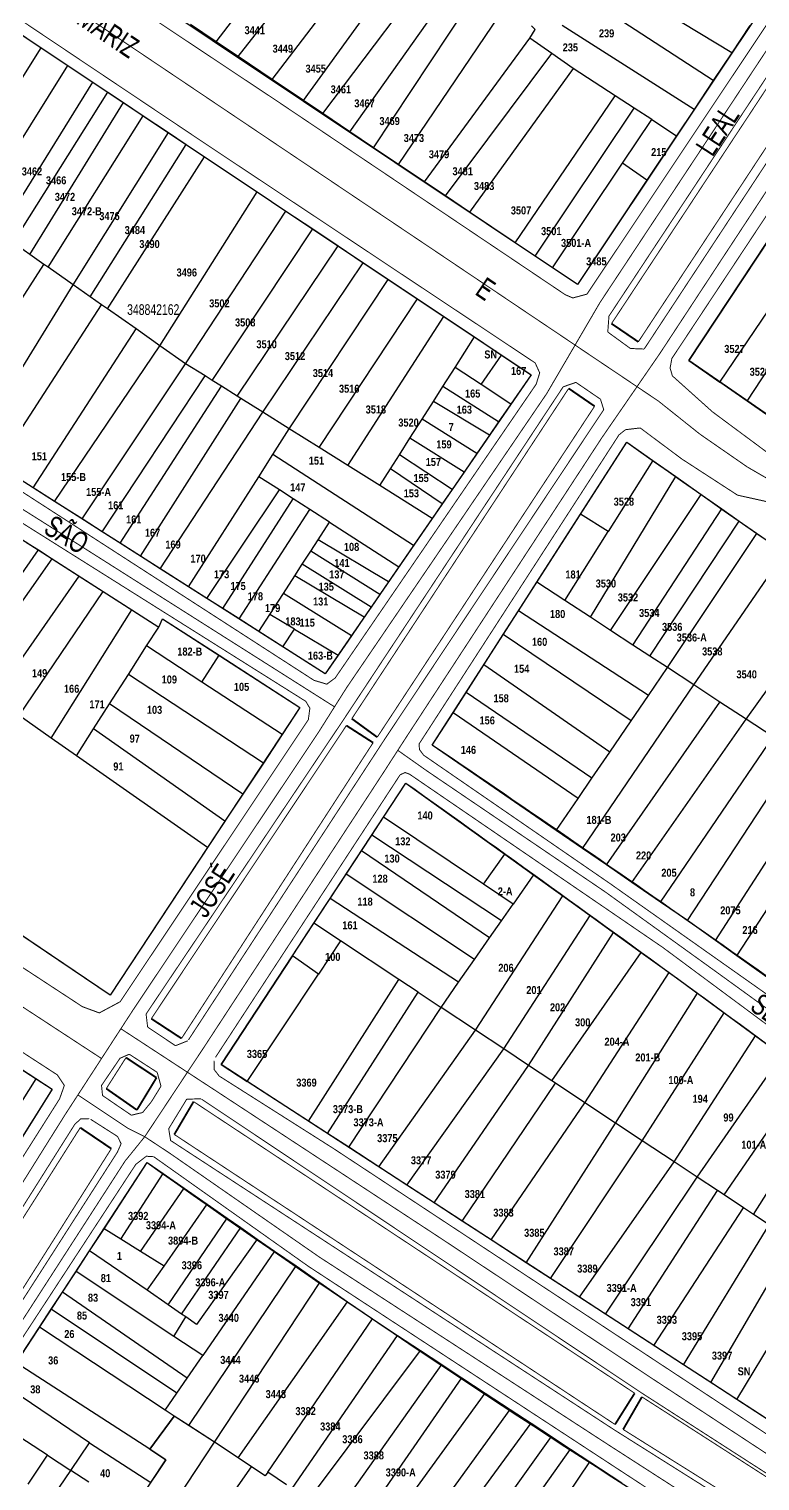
# Model space of a CAD drawing. Extents: x 203136 to 205923, y 4839890 to 4842982.
# Drawn here: x 204999.4 to 205136.4, y 4840427.4 to 4840699.6 of the extents above; entities that cross this region are included whole.
import ezdxf
from ezdxf.enums import TextEntityAlignment as Align

# ---------------------------------------------------------------- set-up
doc = ezdxf.new("R2010")
doc.units = 0
doc.header["$LTSCALE"] = 1.5
doc.header["$MEASUREMENT"] = 0
doc.linetypes.add('TRACO_13', pattern=[8, 5, -1, 1, -1])
doc.linetypes.add('TRACO_25', pattern=[8, 3, -1, 1, -1, 1, -1])
for name, color, linetype in [('CD_MALHA_LOTES', 40, 'CONTINUOUS'), ('CD_TXT_QUADRA', 7, 'CONTINUOUS'), ('HD-CANAIS', 7, 'CONTINUOUS'), ('RU-QUADRAS', 210, 'CONTINUOUS'), ('SV-EIXO-RUA-N-PAV', 6, 'CONTINUOUS'), ('SV-EIXO-RUA-PAV', 20, 'CONTINUOUS'), ('SV-PONTE-BUEIRO', 249, 'CONTINUOUS'), ('SV-RUA-NAO-PAV-S-GUIA-C-GUIA', 7, 'CONTINUOUS'), ('SV-RUA-PAVIM-S-GUIA-C-GUIA', 7, 'CONTINUOUS'), ('SV-TXT-RUA-PAV-S-GUIA-C-GUIA', 7, 'CONTINUOUS'), ('Th_NmrPort', 1, 'CONTINUOUS')]:
    doc.layers.add(name, color=color, linetype=linetype)
doc.styles.add('ARIAL', font='ARIAL.TTF')
doc.styles.get("Standard").update_dxf_attribs({"font": 'swisscbo.ttf'})

msp = doc.modelspace()

# ---------------------------------------------------------------- linework, layer by layer
at = {"layer": 'CD_MALHA_LOTES', "linetype": 'Continuous', "flags": 128}
for points in [[(205034.46, 4840697.17), (205058.34, 4840728.51)], [(205038.55, 4840694.42), (205062.83, 4840725.37)], [(205044.93, 4840690.13), (205068.68, 4840721.27)], [(205050.8, 4840686.19), (205073.65, 4840717.79)], [(205054.44, 4840683.75), (205077.89, 4840714.83)], [(205059.5, 4840680.34), (205081.94, 4840711.99)], [(205063.96, 4840677.35), (205085.29, 4840709.64)], [(205131.08, 4840695.11), (205106.51, 4840710.08)], [(205068.6, 4840674.23), (205090.23, 4840706.19)], [(205127.63, 4840689.93), (205103.38, 4840705.79)], [(204996.43, 4840699.57), (205001.64, 4840696.09)], [(205034.46, 4840697.17), (205029.62, 4840700.42)], [(205093.22, 4840697.86), (205094.23, 4840699.48)], [(205094.23, 4840699.48), (205093.54, 4840700.17)], [(205124.03, 4840684.52), (205099.32, 4840700.23)], [(205134.49, 4840700.23), (205131.08, 4840695.11)], [(204982.07, 4840664.91), (205001.64, 4840696.09)], [(205001.64, 4840696.09), (205006.62, 4840692.77)], [(205038.55, 4840694.42), (205034.46, 4840697.17)], [(205073.52, 4840670.93), (205093.22, 4840697.86)], [(205097.37, 4840694.98), (205093.22, 4840697.86)], [(205044.93, 4840690.13), (205038.55, 4840694.42)], [(205077.4, 4840668.32), (205097.37, 4840694.98)], [(205101.34, 4840692.22), (205097.37, 4840694.98)], [(205131.08, 4840695.11), (205127.63, 4840689.93)], [(204989.05, 4840664.68), (205006.62, 4840692.77)], [(205006.62, 4840692.77), (205011.33, 4840689.62)], [(205050.8, 4840686.19), (205044.93, 4840690.13)], [(205101.34, 4840692.22), (205081.95, 4840665.26)], [(205109.23, 4840687.09), (205101.34, 4840692.22)], [(204993.77, 4840661.37), (205011.33, 4840689.62)], [(204996.38, 4840659.53), (205014.11, 4840687.77)], [(205011.33, 4840689.62), (205014.11, 4840687.77)], [(205014.11, 4840687.77), (205017.07, 4840685.8)], [(205127.63, 4840689.93), (205124.03, 4840684.52)], [(204999.52, 4840657.33), (205017.07, 4840685.8)], [(205017.07, 4840685.8), (205020.76, 4840683.33)], [(205054.44, 4840683.75), (205050.8, 4840686.19)], [(205090.5, 4840659.52), (205109.23, 4840687.09)], [(205094.25, 4840657), (205112.77, 4840684.79)], [(205112.77, 4840684.79), (205109.23, 4840687.09)], [(205116.09, 4840682.63), (205112.77, 4840684.79)], [(205002.92, 4840654.95), (205020.76, 4840683.33)], [(205020.76, 4840683.33), (205025.48, 4840680.18)], [(205059.5, 4840680.34), (205054.44, 4840683.75)], [(205110.61, 4840674.43), (205116.09, 4840682.63)], [(205116.09, 4840682.63), (205120.75, 4840679.6)], [(205124.03, 4840684.52), (205120.75, 4840679.6)], [(205007.66, 4840651.61), (205025.48, 4840680.18)], [(205025.48, 4840680.18), (205028.8, 4840677.96)], [(205063.96, 4840677.35), (205059.5, 4840680.34)], [(205120.75, 4840679.6), (205115.18, 4840671.24)], [(205010.83, 4840649.39), (205028.8, 4840677.96)], [(205028.8, 4840677.96), (205032.28, 4840675.64)], [(205068.6, 4840674.23), (205063.96, 4840677.35)], [(205014.06, 4840647.12), (205032.28, 4840675.64)], [(205032.28, 4840675.64), (205042.14, 4840669.06)], [(205073.52, 4840670.93), (205068.6, 4840674.23)], [(205097.48, 4840654.83), (205110.61, 4840674.43)], [(205115.18, 4840671.24), (205110.61, 4840674.43)], [(205115.18, 4840671.24), (205102.15, 4840651.69)], [(205023.88, 4840640.22), (205042.14, 4840669.06)], [(205042.14, 4840669.06), (205047.49, 4840665.48)], [(205077.4, 4840668.32), (205073.52, 4840670.93)], [(205081.95, 4840665.26), (205077.4, 4840668.32)], [(205028.69, 4840636.84), (205047.49, 4840665.48)], [(205047.49, 4840665.48), (205052.53, 4840662.13)], [(205090.5, 4840659.52), (205081.95, 4840665.26)], [(205140.85, 4840664.42), (205123.05, 4840637.48)], [(205033.7, 4840633.7), (205052.53, 4840662.13)], [(205052.53, 4840662.13), (205057.29, 4840658.94)], [(205128.87, 4840633.4), (205147.07, 4840660.31)], [(204999.52, 4840657.33), (204997.41, 4840658.81)], [(205038.37, 4840630.77), (205057.29, 4840658.94)], [(205057.29, 4840658.94), (205062.02, 4840655.79)], [(205094.25, 4840657), (205090.5, 4840659.52)], [(204982.46, 4840624.84), (205002.15, 4840655.48)], [(205002.15, 4840655.48), (204999.52, 4840657.33)], [(205002.92, 4840654.95), (205002.15, 4840655.48)], [(205007.66, 4840651.61), (205002.92, 4840654.95)], [(205043.19, 4840627.75), (205062.02, 4840655.79)], [(205062.02, 4840655.79), (205066.71, 4840652.66)], [(205097.48, 4840654.83), (205094.25, 4840657)], [(205102.15, 4840651.69), (205097.48, 4840654.83)], [(205133.96, 4840629.84), (205151.89, 4840657.13)], [(205048.15, 4840624.64), (205066.71, 4840652.66)], [(205066.71, 4840652.66), (205072.17, 4840649.01)], [(204988.69, 4840620.87), (205007.66, 4840651.61)], [(205010.83, 4840649.39), (205007.66, 4840651.61)], [(205012.92, 4840647.92), (205010.83, 4840649.39)], [(204993.45, 4840617.84), (205012.92, 4840647.92)], [(205014.06, 4840647.12), (205012.92, 4840647.92)], [(205019.42, 4840643.36), (205014.06, 4840647.12)], [(205053.75, 4840621.13), (205072.17, 4840649.01)], [(205072.17, 4840649.01), (205077.1, 4840645.72)], [(205059.14, 4840617.75), (205077.1, 4840645.72)], [(205077.1, 4840645.72), (205082.84, 4840641.89)], [(205000.15, 4840613.58), (205019.42, 4840643.36)], [(205023.88, 4840640.22), (205019.42, 4840643.36)], [(205079.21, 4840636.16), (205082.84, 4840641.89)], [(205082.84, 4840641.89), (205087.95, 4840638.48)], [(205004.13, 4840611.04), (205023.88, 4840640.22)], [(205028.69, 4840636.84), (205023.88, 4840640.22)], [(205084.1, 4840632.95), (205087.95, 4840638.48)], [(205087.95, 4840638.48), (205093.47, 4840634.79)], [(205009.31, 4840607.74), (205028.69, 4840636.84)], [(205032.35, 4840634.55), (205028.69, 4840636.84)], [(205076.93, 4840632.58), (205079.21, 4840636.16)], [(205084.1, 4840632.95), (205079.21, 4840636.16)], [(205123.05, 4840637.48), (205128.87, 4840633.4)], [(205013.09, 4840605.34), (205032.35, 4840634.55)], [(205033.7, 4840633.7), (205032.35, 4840634.55)], [(205035.43, 4840632.62), (205033.7, 4840633.7)], [(205089.69, 4840629.29), (205084.1, 4840632.95)], [(205093.47, 4840634.79), (205089.69, 4840629.29)], [(205133.96, 4840629.84), (205128.87, 4840633.4)], [(205016.45, 4840603.2), (205035.43, 4840632.62)], [(205020.24, 4840600.79), (205039.06, 4840630.34)], [(205038.37, 4840630.77), (205035.43, 4840632.62)], [(205039.06, 4840630.34), (205038.37, 4840630.77)], [(205043.19, 4840627.75), (205039.06, 4840630.34)], [(205075.15, 4840629.79), (205076.93, 4840632.58)], [(205087.39, 4840625.96), (205076.93, 4840632.58)], [(205023.95, 4840598.42), (205043.19, 4840627.75)], [(205048.15, 4840624.64), (205043.19, 4840627.75)], [(205073.05, 4840626.47), (205075.15, 4840629.79)], [(205085.65, 4840623.43), (205075.15, 4840629.79)], [(205089.69, 4840629.29), (205087.39, 4840625.96)], [(205139.73, 4840625.85), (205133.96, 4840629.84)], [(205070.76, 4840622.88), (205073.05, 4840626.47)], [(205083.29, 4840620), (205073.05, 4840626.47)], [(205087.39, 4840625.96), (205085.65, 4840623.43)], [(205045.07, 4840619.81), (205048.15, 4840624.64)], [(205053.75, 4840621.13), (205048.15, 4840624.64)], [(205068.78, 4840619.75), (205070.76, 4840622.88)], [(205080.91, 4840616.54), (205070.76, 4840622.88)], [(205085.65, 4840623.43), (205083.29, 4840620)], [(205102.75, 4840608.62), (205111.43, 4840622.14)], [(205111.43, 4840622.14), (205116.3, 4840618.72)], [(205042.43, 4840615.66), (205045.07, 4840619.81)], [(205071.42, 4840602.74), (205045.07, 4840619.81)], [(205059.14, 4840617.75), (205053.75, 4840621.13)], [(205067.14, 4840617.17), (205068.78, 4840619.75)], [(205078.66, 4840613.26), (205068.78, 4840619.75)], [(205083.29, 4840620), (205080.91, 4840616.54)], [(205000.15, 4840613.58), (204993.45, 4840617.84)], [(205065.12, 4840614), (205059.14, 4840617.75)], [(205065.12, 4840614), (205067.14, 4840617.17)], [(205076.82, 4840610.58), (205067.14, 4840617.17)], [(205116.3, 4840618.72), (205107.93, 4840605.42)], [(205116.3, 4840618.72), (205120.58, 4840615.71)], [(205029.28, 4840595.03), (205042.43, 4840615.66)], [(205046.29, 4840613.18), (205042.43, 4840615.66)], [(205074.93, 4840607.85), (205065.12, 4840614)], [(205080.91, 4840616.54), (205078.66, 4840613.26)], [(205104.61, 4840589.32), (205120.58, 4840615.71)], [(205120.58, 4840615.71), (205125.37, 4840612.34)], [(205004.13, 4840611.04), (205000.15, 4840613.58)], [(205032.69, 4840592.86), (205046.29, 4840613.18)], [(205035.66, 4840590.97), (205048.88, 4840611.51)], [(205048.88, 4840611.51), (205046.29, 4840613.18)], [(205052.01, 4840609.5), (205048.88, 4840611.51)], [(205078.66, 4840613.26), (205076.82, 4840610.58)], [(205108.37, 4840586.85), (205125.37, 4840612.34)], [(205125.37, 4840612.34), (205129.23, 4840609.63)], [(205009.31, 4840607.74), (205004.13, 4840611.04)], [(205038.72, 4840589.02), (205052.01, 4840609.5)], [(205055.68, 4840607.14), (205052.01, 4840609.5)], [(205076.82, 4840610.58), (205074.93, 4840607.85)], [(205094.58, 4840595.89), (205102.75, 4840608.62)], [(205107.93, 4840605.42), (205102.75, 4840608.62)], [(205112.56, 4840584.11), (205129.23, 4840609.63)], [(205129.23, 4840609.63), (205132.51, 4840607.33)], [(205013.09, 4840605.34), (205009.31, 4840607.74)], [(205053.56, 4840603.86), (205055.68, 4840607.14)], [(205055.68, 4840607.14), (205068.7, 4840598.79)], [(205074.93, 4840607.85), (205071.42, 4840602.74)], [(205115.72, 4840582.04), (205132.51, 4840607.33)], [(205132.51, 4840607.33), (205135.78, 4840605.03)], [(204998.88, 4840603.36), (205001.11, 4840601.93)], [(205016.45, 4840603.2), (205013.09, 4840605.34)], [(205020.24, 4840600.79), (205016.45, 4840603.2)], [(205052.17, 4840601.7), (205053.56, 4840603.86)], [(205066.73, 4840595.93), (205053.56, 4840603.86)], [(205099.78, 4840592.48), (205107.93, 4840605.42)], [(205119.03, 4840579.87), (205135.78, 4840605.03)], [(205135.78, 4840605.03), (205141.07, 4840601.43)], [(204983.72, 4840576.98), (205001.11, 4840601.93)], [(204986.19, 4840575.39), (205003.69, 4840600.28)], [(205001.11, 4840601.93), (205003.69, 4840600.28)], [(205003.69, 4840600.28), (205008.74, 4840597.05)], [(205023.95, 4840598.42), (205020.24, 4840600.79)], [(205050.59, 4840599.25), (205052.17, 4840601.7)], [(205065.1, 4840593.56), (205052.17, 4840601.7)], [(205071.42, 4840602.74), (205068.7, 4840598.79)], [(205123.96, 4840576.65), (205141.07, 4840601.43)], [(205029.28, 4840595.03), (205023.95, 4840598.42)], [(205049.21, 4840597.1), (205050.59, 4840599.25)], [(205063.48, 4840591.2), (205050.59, 4840599.25)], [(205068.7, 4840598.79), (205066.73, 4840595.93)], [(204992.81, 4840574.22), (205008.74, 4840597.05)], [(205008.74, 4840597.05), (205013.24, 4840594.16)], [(205032.69, 4840592.86), (205029.28, 4840595.03)], [(205047.05, 4840593.75), (205049.21, 4840597.1)], [(205062.18, 4840589.32), (205049.21, 4840597.1)], [(205066.73, 4840595.93), (205065.1, 4840593.56)], [(205091.14, 4840590.53), (205094.58, 4840595.89)], [(205099.78, 4840592.48), (205094.58, 4840595.89)], [(204997.48, 4840570.93), (205013.24, 4840594.16)], [(205013.24, 4840594.16), (205018.64, 4840590.7)], [(205035.66, 4840590.97), (205032.69, 4840592.86)], [(205044.51, 4840589.82), (205047.05, 4840593.75)], [(205059.78, 4840585.83), (205047.05, 4840593.75)], [(205065.1, 4840593.56), (205063.48, 4840591.2)], [(205104.61, 4840589.32), (205099.78, 4840592.48)], [(205133.81, 4840570.2), (205151.23, 4840594.5)], [(205003.5, 4840566.63), (205018.64, 4840590.7)], [(205018.64, 4840590.7), (205023.66, 4840587.49)], [(205038.72, 4840589.02), (205035.66, 4840590.97)], [(205042.46, 4840586.64), (205044.51, 4840589.82)], [(205049.1, 4840587.1), (205044.51, 4840589.82)], [(205063.48, 4840591.2), (205062.18, 4840589.32)], [(205088.27, 4840586.07), (205091.14, 4840590.53)], [(205115.48, 4840574.67), (205091.14, 4840590.53)], [(205021.4, 4840583.95), (205023.66, 4840587.49)], [(205023.66, 4840587.49), (205024.37, 4840589.04)], [(205024.37, 4840589.04), (205034.98, 4840582.18)], [(205042.46, 4840586.64), (205038.72, 4840589.02)], [(205046.94, 4840583.79), (205049.1, 4840587.1)], [(205049.1, 4840587.1), (205057.31, 4840582.24)], [(205062.18, 4840589.32), (205059.78, 4840585.83)], [(205108.37, 4840586.85), (205104.61, 4840589.32)], [(205112.56, 4840584.11), (205108.37, 4840586.85)], [(205017.98, 4840578.6), (205021.4, 4840583.95)], [(205031.76, 4840577.16), (205021.4, 4840583.95)], [(205046.94, 4840583.79), (205042.46, 4840586.64)], [(205059.78, 4840585.83), (205057.31, 4840582.24)], [(205084.61, 4840580.37), (205088.27, 4840586.07)], [(205112.23, 4840569.9), (205088.27, 4840586.07)], [(205115.72, 4840582.04), (205112.56, 4840584.11)], [(205031.76, 4840577.16), (205034.98, 4840582.18)], [(205034.98, 4840582.18), (205050.13, 4840572.38)], [(205054.89, 4840578.73), (205046.94, 4840583.79)], [(205057.31, 4840582.24), (205054.89, 4840578.73)], [(205119.03, 4840579.87), (205115.72, 4840582.04)], [(205014.47, 4840573.11), (205017.98, 4840578.6)], [(205043.29, 4840561.99), (205017.98, 4840578.6)], [(205081.31, 4840575.22), (205084.61, 4840580.37)], [(205108.22, 4840564.03), (205084.61, 4840580.37)], [(205115.48, 4840574.67), (205119.03, 4840579.87)], [(205123.96, 4840576.65), (205119.03, 4840579.87)], [(205046.79, 4840567.31), (205031.76, 4840577.16)], [(205103.08, 4840545.99), (205123.96, 4840576.65)], [(205128.88, 4840573.42), (205123.96, 4840576.65)], [(205011.46, 4840568.4), (205014.47, 4840573.11)], [(205039.45, 4840556.17), (205014.47, 4840573.11)], [(205078.87, 4840571.43), (205081.31, 4840575.22)], [(205104.88, 4840559.13), (205081.31, 4840575.22)], [(205107.61, 4840542.88), (205128.88, 4840573.42)], [(205112.23, 4840569.9), (205115.48, 4840574.67)], [(205133.81, 4840570.2), (205128.88, 4840573.42)], [(205003.5, 4840566.63), (204997.48, 4840570.93)], [(205050.13, 4840572.38), (205046.79, 4840567.31)], [(205074.95, 4840565.33), (205078.87, 4840571.43)], [(205102.28, 4840555.33), (205078.87, 4840571.43)], [(205008.23, 4840563.34), (205011.46, 4840568.4)], [(205036.07, 4840551.06), (205011.46, 4840568.4)], [(205108.22, 4840564.03), (205112.23, 4840569.9)], [(205112.35, 4840539.62), (205133.81, 4840570.2)], [(205138.88, 4840566.87), (205133.81, 4840570.2)], [(205008.23, 4840563.34), (205003.5, 4840566.63)], [(205046.79, 4840567.31), (205043.29, 4840561.99)], [(205098.2, 4840549.35), (205074.95, 4840565.33)], [(205117.73, 4840535.92), (205138.88, 4840566.87)], [(205032.84, 4840546.17), (205008.23, 4840563.34)], [(205104.88, 4840559.13), (205108.22, 4840564.03)], [(205122.79, 4840532.44), (205143.42, 4840563.9)], [(205043.29, 4840561.99), (205039.45, 4840556.17)], [(205128.02, 4840528.71), (205148.57, 4840560.53)], [(205065.83, 4840551.85), (205070.02, 4840558.23)], [(205070.02, 4840558.23), (205088.58, 4840544.88)], [(205102.28, 4840555.33), (205104.88, 4840559.13)], [(205132.04, 4840525.84), (205152.82, 4840557.74)], [(205039.45, 4840556.17), (205036.07, 4840551.06)], [(205098.2, 4840549.35), (205102.28, 4840555.33)], [(205063.59, 4840548.44), (205065.83, 4840551.85)], [(205084.57, 4840539.28), (205065.83, 4840551.85)], [(205036.07, 4840551.06), (205032.84, 4840546.17)], [(205103.08, 4840545.99), (205098.2, 4840549.35)], [(205014.56, 4840518.44), (204970.69, 4840548.06)], [(205032.84, 4840546.17), (205014.56, 4840518.44)], [(205061.68, 4840545.53), (205063.59, 4840548.44)], [(205087.94, 4840532.43), (205063.59, 4840548.44)], [(205107.61, 4840542.88), (205103.08, 4840545.99)], [(205058.81, 4840541.16), (205061.68, 4840545.53)], [(205085.68, 4840529.19), (205061.68, 4840545.53)], [(205084.57, 4840539.28), (205088.58, 4840544.88)], [(205088.58, 4840544.88), (205093.94, 4840541.02)], [(205055.8, 4840536.58), (205058.81, 4840541.16)], [(205082.85, 4840525.13), (205058.81, 4840541.16)], [(205093.94, 4840541.02), (205090.13, 4840535.55)], [(205093.94, 4840541.02), (205099.42, 4840537.08)], [(205112.35, 4840539.62), (205107.61, 4840542.88)], [(205090.13, 4840535.55), (205084.57, 4840539.28)], [(205117.73, 4840535.92), (205112.35, 4840539.62)], [(205052.76, 4840531.96), (205055.8, 4840536.58)], [(205079.88, 4840520.88), (205055.8, 4840536.58)], [(205083.03, 4840511.9), (205099.42, 4840537.08)], [(205087.94, 4840532.43), (205090.13, 4840535.55)], [(205099.42, 4840537.08), (205104.55, 4840533.38)], [(205122.79, 4840532.44), (205117.73, 4840535.92)], [(205085.68, 4840529.19), (205087.94, 4840532.43)], [(205088.34, 4840508.38), (205104.55, 4840533.38)], [(205104.55, 4840533.38), (205108.92, 4840530.24)], [(205128.02, 4840528.71), (205122.79, 4840532.44)], [(205048.73, 4840525.82), (205052.76, 4840531.96)], [(205057.76, 4840528.65), (205052.76, 4840531.96)], [(205092.98, 4840505.31), (205108.92, 4840530.24)], [(205108.92, 4840530.24), (205114.13, 4840526.49)], [(205057.76, 4840528.65), (205053.63, 4840522.41)], [(205068.65, 4840521.43), (205057.76, 4840528.65)], [(205082.85, 4840525.13), (205085.68, 4840529.19)], [(205132.04, 4840525.84), (205128.02, 4840528.71)], [(205048.73, 4840525.82), (205035.36, 4840505.48)], [(205053.63, 4840522.41), (205048.73, 4840525.82)], [(205079.88, 4840520.88), (205082.85, 4840525.13)], [(205097.39, 4840502.39), (205114.13, 4840526.49)], [(205114.13, 4840526.49), (205119.33, 4840522.74)], [(205137.65, 4840521.84), (205132.04, 4840525.84)], [(205040.28, 4840502.29), (205053.63, 4840522.41)], [(205051.74, 4840494.84), (205068.65, 4840521.43)], [(205072.28, 4840519.03), (205068.65, 4840521.43)], [(205103.56, 4840498.29), (205119.33, 4840522.74)], [(205119.33, 4840522.74), (205124.68, 4840518.84)], [(205055.32, 4840492.52), (205072.28, 4840519.03)], [(205072.28, 4840519.03), (205076.59, 4840516.17)], [(205076.59, 4840516.17), (205079.88, 4840520.88)], [(205109.31, 4840494.49), (205124.68, 4840518.84)], [(205124.68, 4840518.84), (205129.66, 4840515.17)], [(205059.28, 4840489.95), (205076.59, 4840516.17)], [(205083.03, 4840511.9), (205076.59, 4840516.17)], [(205114.3, 4840491.18), (205129.66, 4840515.17)], [(205129.66, 4840515.17), (205135.54, 4840510.84)], [(205064.93, 4840486.27), (205083.03, 4840511.9)], [(205088.34, 4840508.38), (205083.03, 4840511.9)], [(205120.31, 4840487.19), (205135.54, 4840510.84)], [(205135.54, 4840510.84), (205140.48, 4840507.19)], [(205070.16, 4840482.87), (205088.34, 4840508.38)], [(205092.98, 4840505.31), (205088.34, 4840508.38)], [(205035.36, 4840505.48), (205040.28, 4840502.29)], [(205075.32, 4840479.52), (205092.98, 4840505.31)], [(205097.39, 4840502.39), (205092.98, 4840505.31)], [(205124.63, 4840484.33), (205140.48, 4840507.19)], [(204988.89, 4840484.1), (205000.71, 4840502.76)], [(204997.5, 4840504.85), (205000.71, 4840502.76)], [(205000.71, 4840502.76), (205003.69, 4840500.82)], [(205051.74, 4840494.84), (205040.28, 4840502.29)], [(205098.02, 4840501.96), (205097.39, 4840502.39)], [(205129.64, 4840481.01), (205145.25, 4840503.67)], [(205003.69, 4840500.82), (204992, 4840482.2)], [(205080.58, 4840476.1), (205098.02, 4840501.96)], [(205103.56, 4840498.29), (205098.02, 4840501.96)], [(205135.16, 4840477.35), (205149.73, 4840500.36)], [(205086.02, 4840472.57), (205103.56, 4840498.29)], [(205109.31, 4840494.49), (205103.56, 4840498.29)], [(205055.32, 4840492.52), (205051.74, 4840494.84)], [(205092.58, 4840468.3), (205109.31, 4840494.49)], [(205114.3, 4840491.18), (205109.31, 4840494.49)], [(205059.28, 4840489.95), (205055.32, 4840492.52)], [(205064.93, 4840486.27), (205059.28, 4840489.95)], [(205097.11, 4840465.36), (205114.3, 4840491.18)], [(205120.31, 4840487.19), (205114.3, 4840491.18)], [(205013.42, 4840474.69), (205021.52, 4840487.07)], [(205021.52, 4840487.07), (205024.48, 4840485.01)], [(205070.16, 4840482.87), (205064.93, 4840486.27)], [(205102.53, 4840461.84), (205120.31, 4840487.19)], [(205124.63, 4840484.33), (205120.31, 4840487.19)], [(205016.58, 4840472.72), (205024.48, 4840485.01)], [(205024.48, 4840485.01), (205028.45, 4840482.26)], [(205107.43, 4840458.66), (205124.63, 4840484.33)], [(205128.42, 4840481.82), (205124.63, 4840484.33)], [(205020.28, 4840470.41), (205028.45, 4840482.26)], [(205028.45, 4840482.26), (205032.75, 4840479.27)], [(205075.32, 4840479.52), (205070.16, 4840482.87)], [(205111.64, 4840455.92), (205128.42, 4840481.82)], [(205129.64, 4840481.01), (205128.42, 4840481.82)], [(205133.28, 4840478.6), (205129.64, 4840481.01)], [(205024.66, 4840467.68), (205032.75, 4840479.27)], [(205032.75, 4840479.27), (205036.47, 4840476.69)], [(205080.58, 4840476.1), (205075.32, 4840479.52)], [(205116.47, 4840452.78), (205133.28, 4840478.6)], [(205135.16, 4840477.35), (205133.28, 4840478.6)], [(205025.41, 4840460.44), (205036.47, 4840476.69)], [(205036.47, 4840476.69), (205039.04, 4840474.91)], [(205086.02, 4840472.57), (205080.58, 4840476.1)], [(205122.03, 4840449.17), (205138.13, 4840475.38)], [(205138.13, 4840475.38), (205135.16, 4840477.35)], [(205010.71, 4840470.55), (205013.42, 4840474.69)], [(205016.58, 4840472.72), (205013.42, 4840474.69)], [(205020.28, 4840470.41), (205016.58, 4840472.72)], [(205027.96, 4840458.69), (205039.04, 4840474.91)], [(205042.15, 4840472.75), (205030.77, 4840456.75)], [(205039.04, 4840474.91), (205042.15, 4840472.75)], [(205042.15, 4840472.75), (205045.39, 4840470.5)], [(205092.58, 4840468.3), (205086.02, 4840472.57)], [(205127.15, 4840445.84), (205142.68, 4840472.37)], [(205008.18, 4840466.67), (205010.71, 4840470.55)], [(205021.49, 4840463.13), (205010.71, 4840470.55)], [(205024.66, 4840467.68), (205020.28, 4840470.41)], [(205045.39, 4840470.5), (205031.91, 4840450.89)], [(205045.39, 4840470.5), (205049.42, 4840467.7)], [(205021.49, 4840463.13), (205024.66, 4840467.68)], [(205029.32, 4840437.77), (205049.42, 4840467.7)], [(205049.42, 4840467.7), (205053.88, 4840464.61)], [(205097.11, 4840465.36), (205092.58, 4840468.3)], [(205132.04, 4840442.67), (205147.94, 4840468.89)], [(205005.64, 4840462.79), (205008.18, 4840466.67)], [(205026.49, 4840454.49), (205008.18, 4840466.67)], [(205034.13, 4840434.64), (205053.88, 4840464.61)], [(205053.88, 4840464.61), (205059.08, 4840461)], [(205102.53, 4840461.84), (205097.11, 4840465.36)], [(205003.53, 4840459.57), (205005.64, 4840462.79)], [(205029.02, 4840446.68), (205005.64, 4840462.79)], [(205025.41, 4840460.44), (205021.49, 4840463.13)], [(205107.43, 4840458.66), (205102.53, 4840461.84)], [(205001.34, 4840456.22), (205003.53, 4840459.57)], [(205027.05, 4840443.82), (205003.53, 4840459.57)], [(205027.96, 4840458.69), (205025.41, 4840460.44)], [(205038.59, 4840431.74), (205059.08, 4840461)], [(205059.08, 4840461), (205063.74, 4840457.77)], [(204996.95, 4840449.51), (205001.34, 4840456.22)], [(205024.88, 4840440.67), (205001.34, 4840456.22)], [(205026.49, 4840454.49), (205028.73, 4840458.15)], [(205028.73, 4840458.15), (205027.96, 4840458.69)], [(205030.77, 4840456.75), (205028.73, 4840458.15)], [(205044.11, 4840429.05), (205063.74, 4840457.77)], [(205063.74, 4840457.77), (205068.41, 4840454.68)], [(205111.64, 4840455.92), (205107.43, 4840458.66)], [(205031.91, 4840450.89), (205026.49, 4840454.49)], [(205048.68, 4840425.97), (205068.41, 4840454.68)], [(205068.41, 4840454.68), (205072.75, 4840451.83)], [(205116.47, 4840452.78), (205111.64, 4840455.92)], [(205029.02, 4840446.68), (205031.91, 4840450.89)], [(205052.15, 4840424.31), (205072.75, 4840451.83)], [(205072.75, 4840451.83), (205076.73, 4840449.21)], [(205122.03, 4840449.17), (205116.47, 4840452.78)], [(205022.02, 4840433.33), (204996.95, 4840449.51)], [(205056.85, 4840421.17), (205076.73, 4840449.21)], [(205076.73, 4840449.21), (205080.51, 4840446.73)], [(205127.15, 4840445.84), (205122.03, 4840449.17)], [(205010.7, 4840434.53), (204994.37, 4840445.57)], [(205027.05, 4840443.82), (205029.02, 4840446.68)], [(205060.96, 4840418.42), (205080.51, 4840446.73)], [(205080.51, 4840446.73), (205084.86, 4840443.88)], [(205132.04, 4840442.67), (205127.15, 4840445.84)], [(205024.88, 4840440.67), (205027.05, 4840443.82)], [(205064.65, 4840415.94), (205084.86, 4840443.88)], [(205084.86, 4840443.88), (205089.58, 4840440.77)], [(205136.87, 4840439.52), (205132.04, 4840442.67)], [(205002.79, 4840432.21), (204990.75, 4840440.04)], [(205026.59, 4840439.54), (205024.88, 4840440.67)], [(205069.33, 4840412.82), (205089.58, 4840440.77)], [(205089.58, 4840440.77), (205093.5, 4840438.2)], [(205022.02, 4840433.33), (205026.59, 4840439.54)], [(205029.32, 4840437.77), (205026.59, 4840439.54)], [(205034.13, 4840434.64), (205029.32, 4840437.77)], [(205073.06, 4840410.32), (205093.5, 4840438.2)], [(205093.5, 4840438.2), (205097.3, 4840435.7)], [(205007.17, 4840429.36), (205010.7, 4840434.53)], [(205010.7, 4840434.53), (205022.18, 4840427.13)], [(205027.15, 4840424.04), (205034.13, 4840434.64)], [(205038.59, 4840431.74), (205034.13, 4840434.64)], [(205077.21, 4840407.54), (205097.3, 4840435.7)], [(205097.3, 4840435.7), (205100.89, 4840433.35)], [(204999.22, 4840426.79), (205002.79, 4840432.21)], [(205002.79, 4840432.21), (205007.17, 4840429.36)], [(205025.03, 4840431.38), (205022.02, 4840433.33)], [(205041.07, 4840430.07), (205038.59, 4840431.74)], [(205081.63, 4840406.14), (205100.89, 4840433.35)], [(205100.89, 4840433.35), (205104.5, 4840430.98)], [(204999.5, 4840418.04), (205007.17, 4840429.36)], [(205010.55, 4840427.17), (205007.17, 4840429.36)], [(205022.18, 4840427.13), (205025.03, 4840431.38)], [(205022.25, 4840403.25), (205041.07, 4840430.07)], [(205043.62, 4840428.35), (205041.07, 4840430.07)], [(205044.11, 4840429.05), (205043.62, 4840428.35)], [(205047.61, 4840426.69), (205044.11, 4840429.05)], [(205085.92, 4840403.44), (205104.5, 4840430.98)], [(205104.5, 4840430.98), (205110.46, 4840427.06)]]:
    msp.add_lwpolyline(points, dxfattribs=at)
at = {"layer": 'HD-CANAIS', "linetype": 'Continuous', "const_width": 0.18}
for points in [[(205151.77, 4840709.92), (205108.55, 4840644.37)], [(205113.57, 4840640.95), (205156.77, 4840706.65)], [(205100.52, 4840632.22), (205059.87, 4840570.3)], [(205064.63, 4840566.83), (205105.38, 4840628.88)], [(205022.28, 4840514.06), (205058.85, 4840569.02)], [(205063.86, 4840565.8), (205027.94, 4840510.35)], [(205013.84, 4840500.95), (205017.54, 4840506.76)], [(205112.89, 4840443.84), (205030.21, 4840498.51)], [(204970.72, 4840433.21), (205008.96, 4840493.63)], [(205026.59, 4840492.35), (205109.21, 4840437.98)], [(205014.78, 4840489.69), (204976.55, 4840429.21)], [(205114.25, 4840443.15), (205199.21, 4840388.56)], [(205196.14, 4840383.53), (205110.73, 4840437.05)]]:
    msp.add_lwpolyline(points, dxfattribs=at)
at = {"layer": 'RU-QUADRAS', "color": 6, "linetype": 'Continuous'}
for points in [[(204982.24, 4840731.82), (205020.21, 4840791.1), (205142.52, 4840712.28), (205102.15, 4840651.69)], [(204932.38, 4840656.72), (204971.81, 4840716.01), (205093.47, 4840634.79), (205054.89, 4840578.73)], [(204894.58, 4840599.44), (204927.75, 4840648.91), (205023.66, 4840587.49), (205024.37, 4840589.04), (205050.13, 4840572.38), (205014.56, 4840518.44)], [(204843.25, 4840520.9), (204882.19, 4840580.14), (205003.69, 4840500.82), (204965.07, 4840439.31)]]:
    msp.add_lwpolyline(points, close=True, dxfattribs=at)
for points in [[(205123.05, 4840637.48), (205159.7, 4840692.95), (205185.48, 4840734.52), (205201.56, 4840758.36, -0.0103196339), (205252.21, 4840724.4), (205197.9, 4840642.68), (205173.2, 4840602.86)], [(205074.95, 4840565.33), (205111.43, 4840622.14, 0.0071679128), (205195.46, 4840564.36), (205196.59, 4840566.37), (205215.72, 4840553.34), (205215.11, 4840552.3), (205219.45, 4840549.18), (205180.06, 4840491.57, 0.0087665037)]]:
    msp.add_lwpolyline(points, format="xyb", close=True, dxfattribs=at)
for points in [[(205201.88, 4840397.28), (205035.36, 4840505.48), (205070.02, 4840558.23, -0.0055569099), (205178.16, 4840479.39)], [(205027.15, 4840424.04), (205034.13, 4840434.64), (205026.59, 4840439.54), (205022.02, 4840433.33), (205025.03, 4840431.38), (205011.04, 4840410.54), (204983.27, 4840428.59), (205021.52, 4840487.07, 0.0126922525), (205114.53, 4840424.4)]]:
    msp.add_lwpolyline(points, format="xyb", dxfattribs=at)
at = {"layer": 'SV-EIXO-RUA-N-PAV', "const_width": 0.18}
for points in [[(205492.956923, 4840958.170791), (205416.388914, 4840842.089781), (205405.441095, 4840825.325933), (205345.22809, 4840732.953709), (205320.595497, 4840693.267865), (205290.488994, 4840649.134469), (205268.926988, 4840616.247819), (205232.695881, 4840561.511577), (205228.223273, 4840555.393768), (205225.488617, 4840551.285055), (205222.177172, 4840546.0257), (205185.361693, 4840489.731131), (205181.660666, 4840486.030104), (205179.712757, 4840485.640522), (205176.303916, 4840487.978013), (205127.898378, 4840523.040375), (205107.347938, 4840537.844483), (205073.927448, 4840560.525559), (205068.486496, 4840564.370108)], [(205125.153468, 4840623.620858), (205134.004374, 4840617.493308), (205143.990012, 4840611.706177), (205171.122148, 4840592.439309), (205184.272983, 4840583.564834), (205222.371963, 4840559.758459), (205235.422953, 4840550.992868), (205287.591455, 4840517.231268), (205335.270725, 4840485.343249), (205341.325612, 4840482.111558)], [(205021.046767, 4840491.928857), (205017.360046, 4840487.357323), (204981.082718, 4840431.097971), (204975.110231, 4840420.848888), (204944.879124, 4840372.257913), (204942.420825, 4840363.333295)]]:
    msp.add_lwpolyline(points, dxfattribs=at)
at = {"layer": 'SV-EIXO-RUA-PAV', "const_width": 0.18}
for points in [[(205369.826503, 4841049.127689), (205365.827692, 4841044.515207), (205338.221709, 4841001.914817), (205321.251294, 4840975.819898), (205295.156376, 4840935.311751), (205286.787404, 4840922.58394), (205281.847386, 4840914.389322), (205276.035601, 4840906.136586), (205254.648229, 4840872.428228), (205238.491464, 4840847.844374), (205214.488788, 4840811.172005), (205197.518374, 4840785.193322), (205186.301627, 4840769.443383), (205152.360797, 4840717.660371), (205145.386654, 4840707.37351), (205106.389571, 4840648.325765), (205096.3933, 4840631.239115), (205058.907281, 4840576.143385), (205053.560438, 4840567.658178), (205018.864076, 4840515.700812), (205006.078147, 4840495.998858), (204970.335664, 4840438.869003), (204964.291407, 4840428.582142), (204952.667835, 4840410.914313)], [(205380.35943, 4841042.779358), (205376.151673, 4841036.309987), (205344.740815, 4840987.792747), (205298.361873, 4840915.827965), (205292.168183, 4840907.053571), (205286.564368, 4840897.468098), (205250.065836, 4840841.503682), (205208.110958, 4840777.05981), (205197.050797, 4840759.953428), (205155.538326, 4840696.541837), (205117.63884, 4840638.807796), (205106.726148, 4840622.954899), (205070.080148, 4840566.843015), (205065.803552, 4840560.206918), (205032.033193, 4840508.519098), (205021.046767, 4840491.928857)], [(204832.496762, 4840821.506698), (204975.823998, 4840724.962164), (205117.32382, 4840629.861882), (205125.153468, 4840623.620858)], [(204783.333204, 4840747.525897), (204817.67267, 4840725.558823), (204909.368043, 4840665.898317), (204926.47401, 4840654.950498), (204950.080245, 4840639.897247), (205007.556295, 4840603.632596), (205056.626005, 4840572.5231)], [(204741.884839, 4840684.642975), (204884.709096, 4840590.483696), (205012.949955, 4840506.587689)], [(205016.574883, 4840512.173373), (205034.207191, 4840500.648287), (205077.098171, 4840472.519243), (205116.133338, 4840446.616312), (205147.18983, 4840426.223796), (205198.358207, 4840394.138324), (205202.474128, 4840392.080363), (205205.841699, 4840389.274054), (205251.865176, 4840360.462609), (205254.405723, 4840358.907139)], [(205008.51762, 4840499.757863), (205017.919493, 4840493.491836), (205021.046767, 4840491.928857), (205025.536398, 4840488.973332), (205053.80932, 4840469.350117), (205107.966812, 4840434.17034), (205135.529683, 4840416.419077), (205194.205678, 4840379.948299), (205244.936155, 4840348.88626)]]:
    msp.add_lwpolyline(points, dxfattribs=at)
at = {"layer": 'SV-PONTE-BUEIRO', "linetype": 'Continuous', "const_width": 0.35}
for points in [[(205108.55, 4840644.37), (205113.57, 4840640.95)], [(205100.52, 4840632.22), (205105.38, 4840628.88)], [(205064.63, 4840566.83), (205059.87, 4840570.3)], [(205058.85, 4840569.02), (205063.86, 4840565.8)], [(205022.28, 4840514.06), (205027.94, 4840510.35)], [(205017.54, 4840506.76), (205023.25, 4840502.99)], [(205023.25, 4840502.99), (205019.58, 4840496.94)], [(205019.58, 4840496.94), (205013.84, 4840500.95)], [(205030.21, 4840498.51), (205026.59, 4840492.35)], [(205008.96, 4840493.63), (205014.78, 4840489.69)], [(205112.89, 4840443.84), (205109.21, 4840437.98)], [(205110.73, 4840437.05), (205114.25, 4840443.15)]]:
    msp.add_lwpolyline(points, dxfattribs=at)
at = {"layer": 'SV-RUA-NAO-PAV-S-GUIA-C-GUIA', "linetype": 'TRACO_25', "const_width": 0.18}
for points in [[(205171.82, 4840596.06), (205145.5, 4840614.46), (205127.46, 4840627.84)], [(205072.46, 4840565.54), (205072.56, 4840564.5), (205073.33, 4840563.46), (205108.24, 4840539.41), (205129.29, 4840524.54), (205147.23, 4840511.87), (205177.2, 4840490.15), (205180.89, 4840489.3), (205183.71, 4840491.41), (205220.27, 4840546.65), (205222.03, 4840551.45), (205221.11, 4840555.2), (205218.14, 4840558.26), (205184.53, 4840579.55), (205168.5, 4840589.92), (205141.99, 4840608.43), (205137.9, 4840610.94), (205132.17, 4840612.21), (205121.73, 4840618.99)], [(205068.92, 4840559.78), (205069.86, 4840560.21), (205070.7, 4840559.89), (205118.21, 4840527.38), (205126.78, 4840521.02), (205179.32, 4840482.05), (205181.37, 4840481.07), (205183.44, 4840482.25), (205224.03, 4840545), (205226.34, 4840547.89), (205229.24, 4840549.24), (205233.6, 4840548.69), (205279.99, 4840517.78), (205281.61, 4840514.9), (205281.06, 4840511.84), (205249.21, 4840462.94), (205236.16, 4840444.83), (205203.4, 4840397.4), (205202.46, 4840395.87), (205201.13, 4840395.78)]]:
    msp.add_lwpolyline(points, dxfattribs=at)
at = {"layer": 'SV-RUA-NAO-PAV-S-GUIA-C-GUIA', "linetype": 'TRACO_13', "const_width": 0.18}
for points in [[(204938.87, 4840369.17), (204939.9, 4840369.52), (204940.55, 4840370.41), (204976.39, 4840427.32), (205015.9, 4840489), (205016.62, 4840490.61), (205015.97, 4840491.96)], [(205022.73, 4840488.18), (205021.34, 4840488.27), (205019.37, 4840486.74), (204982.18, 4840429.84), (204982.25, 4840427.9), (204983.13, 4840425.73)]]:
    msp.add_lwpolyline(points, dxfattribs=at)
at = {"layer": 'SV-RUA-PAVIM-S-GUIA-C-GUIA', "const_width": 0.18}
for points in [[(204980.97, 4840729.23), (205045.89, 4840686.07)], [(205103.949368, 4840649.897808), (205143.81, 4840709.66)], [(205108.07, 4840645.78), (205151.27, 4840711.28)], [(205155.18, 4840701.22), (205114.67, 4840639.6)], [(205157.67, 4840694.95), (205119.86, 4840637.83)], [(205045.89, 4840686.07), (205099.89, 4840649.78)], [(205099.89, 4840649.78), (205101.304744, 4840649.181625), (205103.949368, 4840649.897808)], [(205107.85, 4840642.79), (205108.07, 4840645.78)], [(205112.07, 4840639.72), (205107.85, 4840642.79)], [(205114.67, 4840639.6), (205112.088755, 4840639.706399)], [(205119.86, 4840637.83), (205119.53, 4840636.04), (205119.962612, 4840634.567279)], [(205101.88, 4840633.35), (205099.486131, 4840632.518907)], [(205106.48, 4840630.2), (205101.88, 4840633.35)], [(205119.962612, 4840634.567279), (205127.46, 4840627.84)], [(205099.486131, 4840632.518907), (205058.1, 4840569.79)], [(205107.09, 4840628.23), (205106.48, 4840630.2)], [(205066.01, 4840566.42), (205107.09, 4840628.23)], [(205113.93, 4840624.81), (205111.16, 4840624.48), (205109.95665, 4840623.517732)], [(205121.73, 4840618.99), (205113.93, 4840624.81)], [(205109.95665, 4840623.517732), (205072.46, 4840565.54)], [(205058.1, 4840569.79), (205021.3, 4840514.93)], [(205029.25, 4840510.09), (205066.01, 4840566.42)], [(205034.31, 4840506.81), (205068.92, 4840559.78)], [(205021.3, 4840514.93), (205021.59, 4840512.49)], [(205021.59, 4840512.49), (205026.81, 4840508.99)], [(205026.81, 4840508.99), (205029.133113, 4840509.918436)], [(205016.41, 4840506.64), (205012.95, 4840501.54)], [(205018.15, 4840507.39), (205016.41, 4840506.64)], [(205023.38, 4840504), (205018.15, 4840507.39)], [(205035, 4840503.31), (205034.076815, 4840504.495608), (205034.031095, 4840506.206762)], [(205024.1, 4840501.4), (205023.38, 4840504)], [(205056.44, 4840489.71), (205035, 4840503.31)], [(205012.95, 4840501.54), (205013.14, 4840499.65)], [(205013.14, 4840499.65), (205018.54, 4840495.96)], [(205022.28, 4840498.46), (205024.1, 4840501.4)], [(205020.65, 4840496.47), (205022.28, 4840498.46)], [(205025.54, 4840493.43), (205028.92, 4840498.97)], [(205028.92, 4840498.97), (205031.612059, 4840499.03432)], [(205031.68, 4840498.99), (205114.02, 4840444)], [(204969.31, 4840432.98), (205007.92, 4840494.23)], [(205007.92, 4840494.23), (205009.017269, 4840495.25855), (205010.683463, 4840495.314569)], [(205010.9, 4840495.2), (205015.97, 4840491.96)], [(205018.54, 4840495.96), (205020.65, 4840496.47)], [(205025.9, 4840491.22), (205025.54, 4840493.43)], [(205109.18, 4840436.9), (205025.9, 4840491.22)], [(205148.01, 4840429.34), (205056.44, 4840489.71)], [(205114.02, 4840444), (205144.9, 4840424.12)], [(205195.7, 4840382.38), (205109.18, 4840436.9)]]:
    msp.add_lwpolyline(points, dxfattribs=at)
at = {"layer": 'SV-RUA-PAVIM-S-GUIA-C-GUIA', "linetype": 'Continuous', "const_width": 0.18}
for points in [[(204967.83, 4840713.74), (204970.5, 4840717.44), (204971.6, 4840718.1), (204973.3, 4840717.69), (205033.49, 4840677.38), (205094.24, 4840637), (205095.09, 4840635.13), (205094.42, 4840633), (205056.76, 4840577.95), (205055.18, 4840576.77), (205052.78, 4840577.49), (204979.93, 4840624.55), (204930.71, 4840654.67)], [(204928.34, 4840650.46), (204977.73, 4840619.79), (205051.24, 4840573.55), (205052, 4840572.26), (205051.72, 4840570.12), (205016.45, 4840517.24), (205012.54, 4840515.14), (205009.38, 4840516.3), (204945.42, 4840558.19), (204891.64, 4840593.8)], [(205243.53, 4840346.13), (205189.59, 4840379.47), (205133.34, 4840414.18), (205051.74, 4840467.62), (205022.73, 4840488.18)]]:
    msp.add_lwpolyline(points, dxfattribs=at)
at = {"layer": 'SV-RUA-PAVIM-S-GUIA-C-GUIA', "linetype": 'Continuous', "const_width": 0.18, "flags": 128}
msp.add_lwpolyline([(204945.25, 4840542.12), (205004.65, 4840503.53), (205005.98, 4840501.54), (205005.09, 4840499.03), (204967.69, 4840439.97), (204965.34, 4840437.61), (204962.94, 4840438.03), (204932.59, 4840459.77), (204870.95, 4840499.76), (204841.87, 4840518.35), (204841.05, 4840519.66), (204841.51, 4840521.32), (204865.21, 4840557.64), (204880.21, 4840581.3), (204882.06, 4840582.83), (204884.51, 4840581.83)], close=True, dxfattribs=at)

# ---------------------------------------------------------------- texts
at = {"layer": 'CD_TXT_QUADRA', "style": 'ARIAL', "width": 0.7}
msp.add_text('348842162', height=2, dxfattribs=at).set_placement((205017.75, 4840646))
at = {"layer": 'SV-TXT-RUA-PAV-S-GUIA-C-GUIA', "style": 'ARIAL', "width": 0.7}
for s, rotation, p in [('MARIZ', 326, (205008.03, 4840700.75)), ('LEAL', 57, (205127.49, 4840675.46)), ('E', 326, (205082.76, 4840649.95)), ('SÃO', 329, (205001.8497, 4840605.224422)), ('JOSÉ', 57, (205032.53, 4840532.71)), ('SEBASTIÃO', 324, (205134.28, 4840515.85))]:
    msp.add_text(s, height=4, rotation=rotation, dxfattribs=at).set_placement(p)
at = {"layer": 'Th_NmrPort', "color": 1}
for s, p in [('3441', (205039.758057, 4840699.380862)), ('239', (205106.194422, 4840698.791914)), ('3449', (205045.018057, 4840695.920862)), ('235', (205099.404422, 4840696.161914)), ('3455', (205051.189207, 4840692.173466)), ('3461', (205055.899207, 4840688.293466)), ('3467', (205060.329207, 4840685.663466)), ('3469', (205065.039207, 4840682.343466)), ('3473', (205069.599207, 4840679.163466)), ('3479', (205074.309207, 4840676.113466)), ('215', (205115.979207, 4840676.533466)), ('3462', (204997.996432, 4840672.904482)), ('3466', (205002.526432, 4840671.234482)), ('3481', (205078.739207, 4840672.933466)), ('3472', (205004.186432, 4840668.134482)), ('3483', (205082.759207, 4840670.163466)), ('3472-B', (205007.366432, 4840665.434482)), ('3507', (205089.679207, 4840665.593466)), ('3476', (205012.526432, 4840664.524482)), ('3484', (205017.286432, 4840661.904482)), ('3501', (205095.349207, 4840661.713466)), ('3501-A', (205099.089207, 4840659.503466)), ('3490', (205020.026432, 4840659.284482)), ('3496', (205027.016432, 4840653.964482)), ('3485', (205103.799207, 4840656.043466)), ('3502', (205033.136432, 4840648.164482)), ('3508', (205037.976432, 4840644.594482)), ('3510', (205041.986432, 4840640.504482)), ('3512', (205047.306432, 4840638.284482)), ('SN', (205084.706432, 4840638.594482)), ('3527', (205129.686432, 4840639.624482)), ('3514', (205052.546432, 4840635.104482)), ('167', (205089.706432, 4840635.504482)), ('3529', (205134.446432, 4840635.344482)), ('3516', (205057.466432, 4840632.164482)), ('165', (205081.088899, 4840631.260211)), ('3518', (205062.466432, 4840628.274482)), ('163', (205079.524422, 4840628.241914)), ('3520', (205068.586432, 4840625.814482)), ('7', (205078.014422, 4840624.981914)), ('159', (205075.704422, 4840621.731914)), ('151', (204999.854262, 4840619.493636)), ('151', (205051.804422, 4840618.671914)), ('157', (205073.724422, 4840618.431914)), ('155-B', (205005.354262, 4840615.603636)), ('147', (205048.314422, 4840613.671914)), ('155', (205071.424422, 4840615.411914)), ('155-A', (205010.054262, 4840612.813636)), ('153', (205069.594422, 4840612.551914)), ('3528', (205108.956432, 4840610.994482)), ('161', (205014.174262, 4840610.313636)), ('161', (205017.554262, 4840607.663636)), ('167', (205021.084262, 4840605.163636)), ('169', (205024.914262, 4840602.953636)), ('108', (205058.394422, 4840602.511914)), ('170', (205029.614262, 4840600.313636)), ('173', (205034.024262, 4840597.373636)), ('137', (205055.624422, 4840597.351914)), ('141', (205056.574422, 4840599.491914)), ('181', (205099.906432, 4840597.334482)), ('175', (205037.114262, 4840595.163636)), ('135', (205053.634422, 4840595.051914)), ('3530', (205105.586432, 4840595.644482)), ('178', (205040.354262, 4840593.253636)), ('131', (205052.604422, 4840592.271914)), ('3532', (205109.726432, 4840593.034482)), ('179', (205043.584262, 4840591.043636)), ('180', (205097.014422, 4840589.931914)), ('3534', (205113.716432, 4840590.124482)), ('183', (205047.404262, 4840588.543636)), ('115', (205050.064422, 4840588.301914)), ('3536', (205118.016432, 4840587.514482)), ('160', (205093.634422, 4840584.711914)), ('3536-A', (205120.776432, 4840585.524482)), ('182-B', (205027.154422, 4840582.881914)), ('163-B', (205051.633636, 4840582.125738)), ('3538', (205125.526432, 4840582.914482)), ('149', (204999.906432, 4840578.834482)), ('154', (205090.264422, 4840579.651914)), ('3540', (205131.976432, 4840578.614482)), ('166', (205005.906432, 4840575.914482)), ('109', (205024.224422, 4840577.651914)), ('105', (205037.764422, 4840576.271914)), ('171', (205010.676432, 4840572.994482)), ('158', (205086.424422, 4840574.121914)), ('103', (205021.454422, 4840571.961914)), ('156', (205083.814422, 4840569.981914)), ('97', (205018.224422, 4840566.571914)), ('146', (205080.294422, 4840564.461914)), ('91', (205015.154422, 4840561.341914)), ('140', (205072.164482, 4840552.153568)), ('181-B', (205103.849207, 4840551.323466)), ('203', (205108.369207, 4840548.023466)), ('132', (205067.994482, 4840547.313568)), ('130', (205065.974482, 4840544.083568)), ('220', (205113.129207, 4840544.653466)), ('128', (205063.731621, 4840540.30022)), ('205', (205117.889207, 4840541.423466)), ('2-A', (205087.23022, 4840537.928379)), ('8', (205123.259207, 4840537.743466)), ('118', (205060.911621, 4840536.00022)), ('2075', (205128.929207, 4840534.373466)), ('161', (205058.091621, 4840531.57022)), ('216', (205133.079207, 4840530.683466)), ('100', (205054.861621, 4840525.65022)), ('206', (205087.328086, 4840523.594422)), ('201', (205092.578086, 4840519.424422)), ('202', (205097.008086, 4840516.194422)), ('300', (205101.718086, 4840513.374422)), ('204-A', (205107.228086, 4840509.744422)), ('3365', (205040.184262, 4840507.453636)), ('201-B', (205113.008086, 4840506.794422)), ('3369', (205049.454262, 4840502.073636)), ('100-A', (205119.214262, 4840502.543636)), ('194', (205123.739207, 4840499.033466)), ('3373-B', (205056.314262, 4840497.103636)), ('3373-A', (205060.178086, 4840494.624422)), ('99', (205129.519207, 4840495.533466)), ('3375', (205064.618086, 4840491.664422)), ('101-A', (205132.879207, 4840490.423466)), ('3377', (205070.938086, 4840487.504422)), ('3379', (205075.508086, 4840484.814422)), ('3381', (205081.018086, 4840481.184422)), ('3392', (205017.914262, 4840477.083636)), ('3383', (205086.388086, 4840477.694422)), ('3394-A', (205021.264262, 4840475.333636)), ('3894-B', (205025.414262, 4840472.453636)), ('3385', (205092.168086, 4840473.924422)), ('1', (205015.833466, 4840469.570793)), ('3387', (205097.678086, 4840470.434422)), ('3396', (205027.964262, 4840467.833636)), ('3389', (205102.118086, 4840467.204422)), ('81', (205012.803466, 4840465.420793)), ('3396-A', (205030.524262, 4840464.633636)), ('3391-A', (205107.628086, 4840463.574422)), ('83', (205010.403466, 4840461.750793)), ('3397', (205032.95978, 4840462.281621)), ('3391', (205112.146432, 4840460.914482)), ('85', (205008.333466, 4840458.400793)), ('3440', (205034.87978, 4840457.971621)), ('3393', (205117.011591, 4840457.611875)), ('26', (205005.964422, 4840454.941914)), ('3395', (205121.721591, 4840454.521875)), ('36', (205002.934422, 4840449.991914)), ('3444', (205035.206432, 4840450.084482)), ('3397', (205127.361591, 4840450.891875)), ('SN', (205132.201591, 4840447.941875)), ('38', (204999.584422, 4840444.561914)), ('3446', (205038.716432, 4840446.574482)), ('3448', (205043.708086, 4840443.674422)), ('3382', (205049.298086, 4840440.484422)), ('3384', (205053.928086, 4840437.604422)), ('3386', (205058.078086, 4840435.214422)), ('3388', (205062.068086, 4840432.184422)), ('40', (205012.674422, 4840428.841914)), ('3390-A', (205066.218086, 4840428.994422))]:
    msp.add_text(s, height=1.5, dxfattribs=at).set_placement(p, align=Align.MIDDLE_LEFT)

doc.saveas('drawing.dxf')
